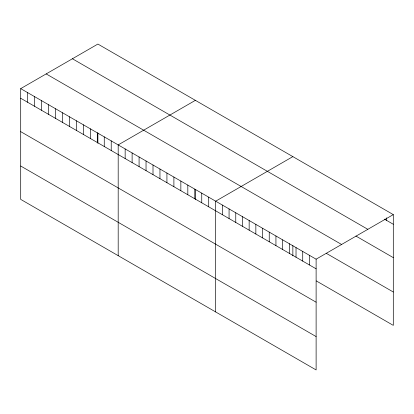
<?xml version="1.0" encoding="UTF-8"?>
<svg xmlns="http://www.w3.org/2000/svg" width="414" height="414" viewBox="0 0 414 414"><rect width="100%" height="100%" fill="white"/><g stroke="black" fill="none" stroke-linecap="round" stroke-linejoin="round"><path stroke-width="0.62" d="M20.7 88.622L316.115 259.18L316.115 369.94L20.7 199.382L20.7 88.622L97.885 44.06L393.3 214.618L393.3 325.378L316.296 280.92M195.372 100.343L118.187 144.905L118.187 255.666M292.858 156.627L215.673 201.188L215.673 311.949M316.115 259.18L393.3 214.618M384.373 219.109L393.3 224.264M72.414 58.767L367.829 229.32M355.916 236.047L393.3 257.632M46.171 73.915L341.586 244.472M326.341 253.347L393.3 292.01M20.7 98.268L316.115 268.826M20.7 131.636L316.115 302.194M20.7 166.014L316.115 336.572M386.604 217.826L386.604 220.398M309.418 255.314L309.418 264.96M302.722 251.448L302.722 261.094M296.026 247.582L296.026 257.229M292.858 245.549L292.858 255.862M289.329 243.717L289.329 253.363M282.633 239.851L282.633 249.497M275.936 235.985L275.936 245.631M269.24 232.119L269.24 241.766M262.543 228.254L262.543 237.895M255.852 224.383L255.852 234.029M249.156 220.517L249.156 230.163M242.459 216.651L242.459 226.298M235.763 212.786L235.763 222.432M229.066 208.92L229.066 218.566M222.37 205.054L222.37 214.7M208.708 197.167L208.708 206.814M201.747 193.152L201.747 202.793M195.372 189.265L195.372 199.579M194.782 189.131L194.782 198.777M187.821 185.11L187.821 194.756M180.856 181.089L180.856 190.735M173.896 177.068L173.896 186.714M166.93 173.047L166.93 182.693M159.964 169.026L159.964 178.672M153.004 165.005L153.004 174.651M146.038 160.989L146.038 170.635M139.078 156.968L139.078 166.614M132.113 152.947L132.113 162.593M125.152 148.926L125.152 158.572M111.221 140.884L111.221 150.53M104.261 136.863L104.261 146.509M97.885 132.982L97.885 143.296M97.295 132.847L97.295 142.494M90.335 128.826L90.335 138.473M83.369 124.805L83.369 134.452M76.409 120.784L76.409 130.431M69.443 116.764L69.443 126.41M62.478 112.743L62.478 122.389M55.517 108.722L55.517 118.368M48.552 104.706L48.552 114.352M41.591 100.685L41.591 110.331M34.626 96.664L34.626 106.31M27.666 92.643L27.666 102.289"/></g></svg>
